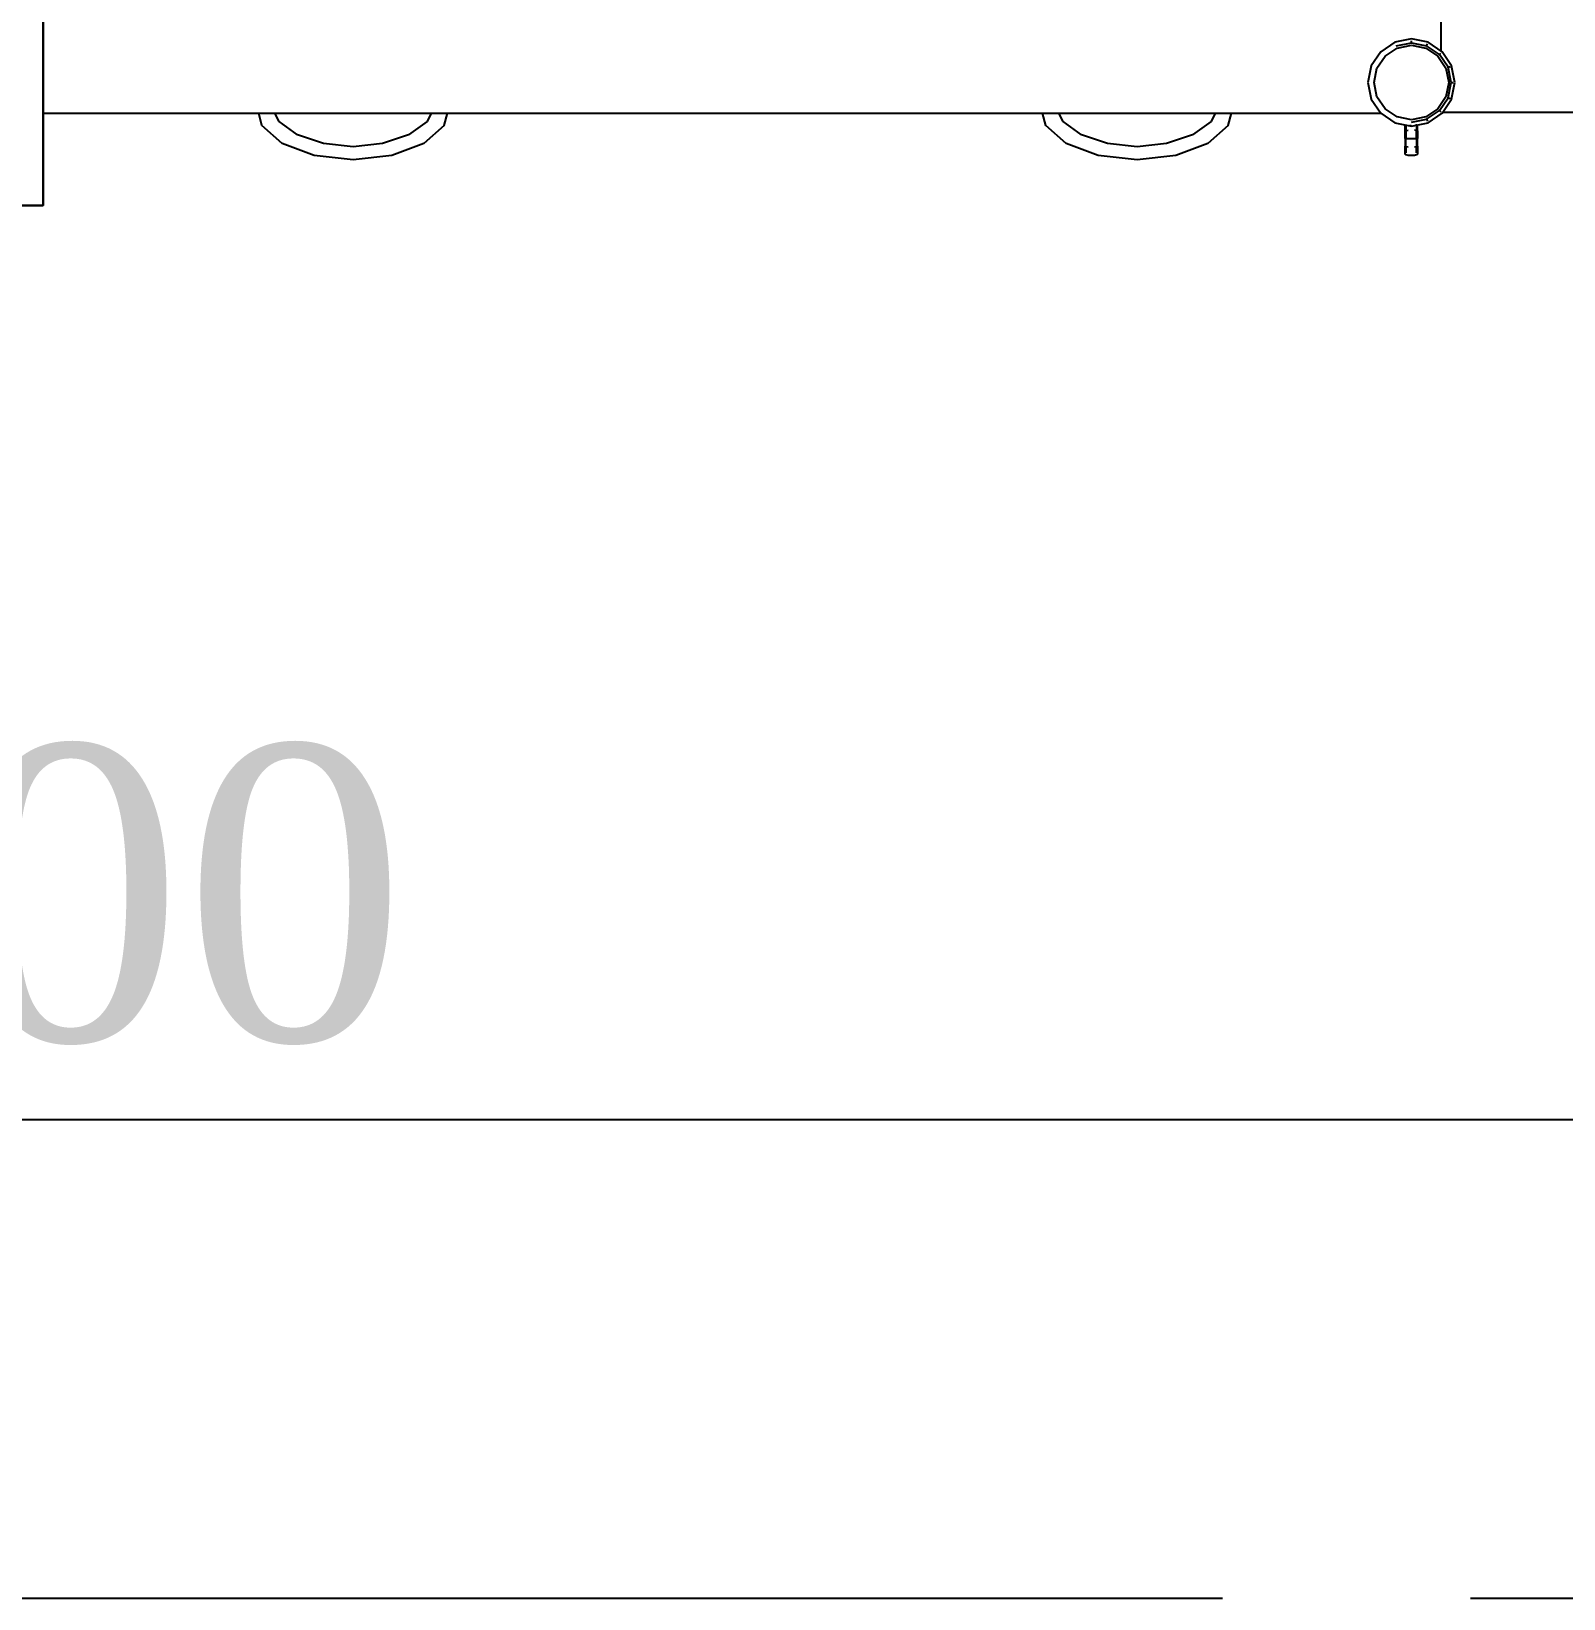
# Model space of a CAD drawing. Header units: inches. Extents: x 2870606 to 3671143, y -733551 to -473558.
# Drawn here: x 3249402 to 3250700, y -512423 to -511096 of the extents above; entities that cross this region are included whole.
import ezdxf

# ---------------------------------------------------------------- set-up
doc = ezdxf.new("R2010")
doc.units = ezdxf.units.IN
doc.header["$MEASUREMENT"] = 0
doc.linetypes.add('ACAD_ISO08W100', pattern=[36, 24, -3, 6, -3])
doc.styles.add('J~stule', font='dutch.ttf')
doc.dimstyles.new('J~style', dxfattribs={"dimscale": 100, "dimtxt": 2.5, "dimasz": 2, "dimexe": 0.55, "dimexo": 0.725, "dimtad": 1, "dimdec": 0, "dimdsep": 46, "dimtxsty": 'J~stule', "dimblk": 'OBLIQUE', "dimcen": 2, "dimdle": 0.5, "dimadec": 0, "dimazin": 0, "dimtfac": 1, "dimtdec": 0, "dimtmove": 0, "dimatfit": 3, "dimfxl": 1, "dimarcsym": 0})

# ---------------------------------------------------------------- blocks, each defined once
blk = doc.blocks.new('fgdgf')
for p, q in [((830048.4, 158583.2, -1288.5), (830048.4, 157961.3, -1288.5)), ((831232.3, 158014, -1288.5), (831232.3, 158583.2, -1288.5)), ((831207.2, 158024.1, -1288.5), (831193.1, 158021.3, -1288.5)), ((831221.3, 158021.3, -1288.5), (831207.2, 158024.1, -1288.5)), ((831181.2, 158013.3, -1288.5), (831173.2, 158001.4, -1288.5)), ((831193.1, 158021.3, -1288.5), (831181.2, 158013.3, -1288.5)), ((831184.9, 158009.6, -1288.5), (831195.1, 158016.4, -1288.5)), ((831194.3, 158018.4, -1288.5), (831207.2, 158020.9, -1288.5)), ((831195.1, 158016.4, -1288.5), (831207.2, 158018.8, -1288.5)), ((831207.2, 158020.9, -1288.5), (831207.2, 158022.6, -1288.5)), ((831207.2, 158020.9, -1288.5), (831220.1, 158018.4, -1288.5)), ((831207.2, 158018.8, -1288.5), (831219.3, 158016.4, -1288.5)), ((831219.3, 158016.4, -1288.5), (831229.5, 158009.6, -1288.5)), ((831220.1, 158018.4, -1288.5), (831220.7, 158019.9, -1288.5)), ((831231, 158011.1, -1288.5), (831220.1, 158018.4, -1288.5)), ((831233.2, 158013.3, -1288.5), (831221.3, 158021.3, -1288.5)), ((831231, 158011.1, -1288.5), (831232.2, 158012.2, -1288.5)), ((831238.3, 158000.1, -1288.5), (831231, 158011.1, -1288.5)), ((831241.2, 158001.4, -1288.5), (831233.2, 158013.3, -1288.5)), ((831173.2, 158001.4, -1288.5), (831170.4, 157987.3, -1288.5)), ((831175.6, 157987.3, -1288.5), (831178, 157999.3, -1288.5)), ((831178, 157999.3, -1288.5), (831184.9, 158009.6, -1288.5)), ((831229.5, 158009.6, -1288.5), (831236.4, 157999.3, -1288.5)), ((831236.4, 157999.3, -1288.5), (831238.8, 157987.3, -1288.5)), ((831238.3, 158000.1, -1288.5), (831239.9, 158000.8, -1288.5)), ((831240.9, 157987.3, -1288.5), (831238.3, 158000.1, -1288.5)), ((831244, 157987.3, -1288.5), (831241.2, 158001.4, -1288.5)), ((831170.4, 157987.3, -1288.5), (831173.2, 157973.2, -1288.5)), ((831178, 157975.2, -1288.5), (831175.6, 157987.3, -1288.5)), ((831238.8, 157987.3, -1288.5), (831236.4, 157975.2, -1288.5)), ((831238.3, 157974.4, -1288.5), (831240.9, 157987.3, -1288.5)), ((831240.9, 157987.3, -1288.5), (831242.5, 157987.3, -1288.5)), ((831241.2, 157973.2, -1288.5), (831244, 157987.3, -1288.5)), ((831173.2, 157973.2, -1288.5), (831181.2, 157961.2, -1288.5)), ((831184.9, 157964.9, -1288.5), (831178, 157975.2, -1288.5)), ((831236.4, 157975.2, -1288.5), (831229.5, 157964.9, -1288.5)), ((831231, 157963.5, -1288.5), (831238.3, 157974.4, -1288.5)), ((831233.2, 157961.2, -1288.5), (831241.2, 157973.2, -1288.5)), ((831238.3, 157974.4, -1288.5), (831239.9, 157973.7, -1288.5)), ((830048.4, 157961.3, -1288.5), (831181.1, 157961.3, -1288.5)), ((830233.6, 157950.9, -1288.5), (830230.9, 157961.3, -1288.5)), ((830248.2, 157954.2, -1288.5), (830244.6, 157961.3, -1288.5)), ((830377.1, 157961.3, -1288.5), (830373.5, 157954.2, -1288.5)), ((830388.1, 157950.9, -1288.5), (830390.7, 157961.3, -1288.5)), ((830897.6, 157950.9, -1288.5), (830894.9, 157961.3, -1288.5)), ((830912.2, 157954.2, -1288.5), (830908.6, 157961.3, -1288.5)), ((831041.1, 157961.3, -1288.5), (831037.5, 157954.2, -1288.5)), ((831052.1, 157950.9, -1288.5), (831054.7, 157961.3, -1288.5)), ((831181.2, 157961.2, -1288.5), (831193.1, 157953.2, -1288.5)), ((831195.1, 157958.1, -1288.5), (831184.9, 157964.9, -1288.5)), ((831207.2, 157955.7, -1288.5), (831195.1, 157958.1, -1288.5)), ((831219.3, 157958.1, -1288.5), (831207.2, 157955.7, -1288.5)), ((831229.5, 157964.9, -1288.5), (831219.3, 157958.1, -1288.5)), ((831220.1, 157956.2, -1288.5), (831231, 157963.5, -1288.5)), ((831221.3, 157953.2, -1288.5), (831233.2, 157961.2, -1288.5)), ((831231, 157963.5, -1288.5), (831232.2, 157962.3, -1288.5)), ((831233.8, 157962, -1288.5), (831666.4, 157962, -1288.5)), ((830250.7, 157935.7, -1288.5), (830233.6, 157950.9, -1288.5)), ((830263.8, 157942.8, -1288.5), (830248.2, 157954.2, -1288.5)), ((830373.5, 157954.2, -1288.5), (830357.8, 157942.8, -1288.5)), ((830388.1, 157950.9, -1288.5), (830370.9, 157935.7, -1288.5)), ((830914.7, 157935.7, -1288.5), (830897.6, 157950.9, -1288.5)), ((830927.9, 157942.8, -1288.5), (830912.2, 157954.2, -1288.5)), ((831037.5, 157954.2, -1288.5), (831021.8, 157942.8, -1288.5)), ((831052.1, 157950.9, -1288.5), (831034.9, 157935.7, -1288.5)), ((831193.1, 157953.2, -1288.5), (831207.2, 157950.4, -1288.5)), ((831201.8, 157946.3, -1288.5), (831201.8, 157951.5, -1288.5)), ((831201.8, 157946.3, -1288.5), (831202.5, 157946.7, -1288.5)), ((831201.8, 157939.7, -1288.5), (831201.8, 157946.3, -1288.5)), ((831202.5, 157951.4, -1288.5), (831202.5, 157946.7, -1288.5)), ((831202.5, 157946.7, -1288.5), (831204.4, 157946.9, -1288.5)), ((831202.5, 157946.7, -1288.5), (831202.5, 157939.7, -1288.5)), ((831207, 157950.5, -1288.5), (831205.9, 157950.7, -1288.5)), ((831207.2, 157950.4, -1288.5), (831207, 157950.5, -1288.5)), ((831207.2, 157953.6, -1288.5), (831220.1, 157956.2, -1288.5)), ((831207.2, 157950.4, -1288.5), (831221.3, 157953.2, -1288.5)), ((831211.6, 157946.7, -1288.5), (831209.7, 157946.9, -1288.5)), ((831210.7, 157951.1, -1288.5), (831211.6, 157951.3, -1288.5)), ((831211.6, 157951.3, -1288.5), (831211.8, 157951.4, -1288.5)), ((831211.6, 157951.3, -1288.5), (831211.6, 157946.7, -1288.5)), ((831211.6, 157946.7, -1288.5), (831212.3, 157946.3, -1288.5)), ((831211.6, 157939.7, -1288.5), (831211.6, 157946.7, -1288.5)), ((831212.3, 157946.3, -1288.5), (831212.3, 157951.4, -1288.5)), ((831212.3, 157946.3, -1288.5), (831212.3, 157939.7, -1288.5)), ((831220.1, 157956.2, -1288.5), (831220.7, 157954.6, -1288.5)), ((830278, 157925.4, -1288.5), (830250.7, 157935.7, -1288.5)), ((830285.7, 157935.5, -1288.5), (830263.8, 157942.8, -1288.5)), ((830310.8, 157932.9, -1288.5), (830285.7, 157935.5, -1288.5)), ((830335.9, 157935.5, -1288.5), (830310.8, 157932.9, -1288.5)), ((830357.8, 157942.8, -1288.5), (830335.9, 157935.5, -1288.5)), ((830370.9, 157935.7, -1288.5), (830343.7, 157925.4, -1288.5)), ((830942, 157925.4, -1288.5), (830914.7, 157935.7, -1288.5)), ((830949.7, 157935.5, -1288.5), (830927.9, 157942.8, -1288.5)), ((830974.8, 157932.9, -1288.5), (830949.7, 157935.5, -1288.5)), ((830999.9, 157935.5, -1288.5), (830974.8, 157932.9, -1288.5)), ((831021.8, 157942.8, -1288.5), (830999.9, 157935.5, -1288.5)), ((831034.9, 157935.7, -1288.5), (831007.7, 157925.4, -1288.5)), ((831201.8, 157939.7, -1288.5), (831201.8, 157933.2, -1288.5)), ((831202.5, 157939.7, -1288.5), (831201.8, 157939.7, -1288.5)), ((831201.8, 157933.2, -1288.5), (831202.5, 157932.8, -1288.5)), ((831201.8, 157926.6, -1288.5), (831201.8, 157933.2, -1288.5)), ((831202.5, 157939.7, -1288.5), (831211.6, 157939.7, -1288.5)), ((831202.5, 157932.8, -1288.5), (831202.5, 157939.7, -1288.5)), ((831204.4, 157932.6, -1288.5), (831202.5, 157932.8, -1288.5)), ((831202.5, 157932.8, -1288.5), (831202.5, 157927.8, -1288.5)), ((831211.6, 157932.8, -1288.5), (831209.7, 157932.6, -1288.5)), ((831211.6, 157939.7, -1288.5), (831211.6, 157932.8, -1288.5)), ((831212.3, 157939.7, -1288.5), (831211.6, 157939.7, -1288.5)), ((831211.6, 157932.8, -1288.5), (831212.3, 157933.2, -1288.5)), ((831211.6, 157927.8, -1288.5), (831211.6, 157932.8, -1288.5)), ((831212.3, 157933.2, -1288.5), (831212.3, 157939.7, -1288.5)), ((831212.3, 157933.2, -1288.5), (831212.3, 157928.4, -1288.5)), ((830310.8, 157921.7, -1288.5), (830278, 157925.4, -1288.5)), ((830343.7, 157925.4, -1288.5), (830310.8, 157921.7, -1288.5)), ((830974.8, 157921.7, -1288.5), (830942, 157925.4, -1288.5)), ((831007.7, 157925.4, -1288.5), (830974.8, 157921.7, -1288.5)), ((831202.5, 157925.9, -1288.5), (831201.8, 157926.6, -1288.5)), ((831204.4, 157925.5, -1288.5), (831202.5, 157925.9, -1288.5)), ((831207, 157925.3, -1288.5), (831204.4, 157925.5, -1288.5)), ((831209.7, 157925.5, -1288.5), (831207, 157925.3, -1288.5)), ((831211.6, 157925.9, -1288.5), (831209.7, 157925.5, -1288.5)), ((831212.3, 157926.6, -1288.5), (831211.6, 157925.9, -1288.5)), ((831212.3, 157928.4, -1288.5), (831212.3, 157926.6, -1288.5))]:
    blk.add_line(p, q)
blk = doc.blocks.new('_Oblique')
at = {"color": 0, "linetype": 'ByBlock', "lineweight": -2}
blk.add_line((-0.5, -0.5), (0.5, 0.5), dxfattribs=at)
blk = doc.blocks.new('*D423')
at = {"color": 0, "lineweight": -2, "transparency": 16777216}
for p, q in [((3247042.2, -511938.8), (3247042.2, -512072.4)), ((3251642.2, -511938.8), (3251642.2, -512072.4)), ((3246992.2, -512017.4), (3251692.2, -512017.4))]:
    blk.add_line(p, q, dxfattribs=at)
at = {"layer": 'Defpoints', "color": 0, "lineweight": 35, "transparency": 16777216}
for p in [(3247042.2, -511866.3), (3251642.2, -511866.3), (3251642.2, -512017.4)]:
    blk.add_point(p, dxfattribs=at)
at = {"color": 0, "lineweight": -2, "transparency": 16777216, "xscale": 200, "yscale": 200, "zscale": 200, "rotation": 180}
blk.add_blockref('_Oblique', (3247042.2, -512017.4), dxfattribs=at)
at = {"color": 0, "lineweight": -2, "transparency": 16777216, "xscale": 200, "yscale": 200, "zscale": 200}
blk.add_blockref('_Oblique', (3251642.2, -512017.4), dxfattribs=at)
at = {"color": 0, "transparency": 16777216, "insert": (3249342.2, -511827.4), "char_height": 250, "attachment_point": 5, "style": 'J~stule'}
blk.add_mtext('4600', dxfattribs=at)

msp = doc.modelspace()

# ---------------------------------------------------------------- linework, layer by layer
at = {"color": 252, "linetype": 'ACAD_ISO08W100', "ltscale": 70}
msp.add_line((3290731.11, -512423.13), (3224837.42, -512423.13), dxfattribs=at)
at = {"lineweight": 30, "elevation": 94.1}
msp.add_lwpolyline([(3249412.2, -510543.13), (3249412.2, -511243.13), (3249292.2, -511243.13), (3249292.2, -510543.13)], dxfattribs=at)

# ---------------------------------------------------------------- block references
msp.add_blockref('fgdgf', (2419363.84, -669126.33, 1288.5))

# ---------------------------------------------------------------- dimensions: what is measured, and where the dimension line sits
dim = msp.add_linear_dim(base=(3251642.2, -512017.38), p1=(3247042.2, -511866.29), p2=(3251642.2, -511866.29), dimstyle='J~style', override={"dimdec": 1, "dimtdec": 1})
dim.commit()
dim.dimension.update_dxf_attribs({"geometry": '*D423', "text_midpoint": (3249342.2, -511827.37)})

doc.saveas('drawing.dxf')
